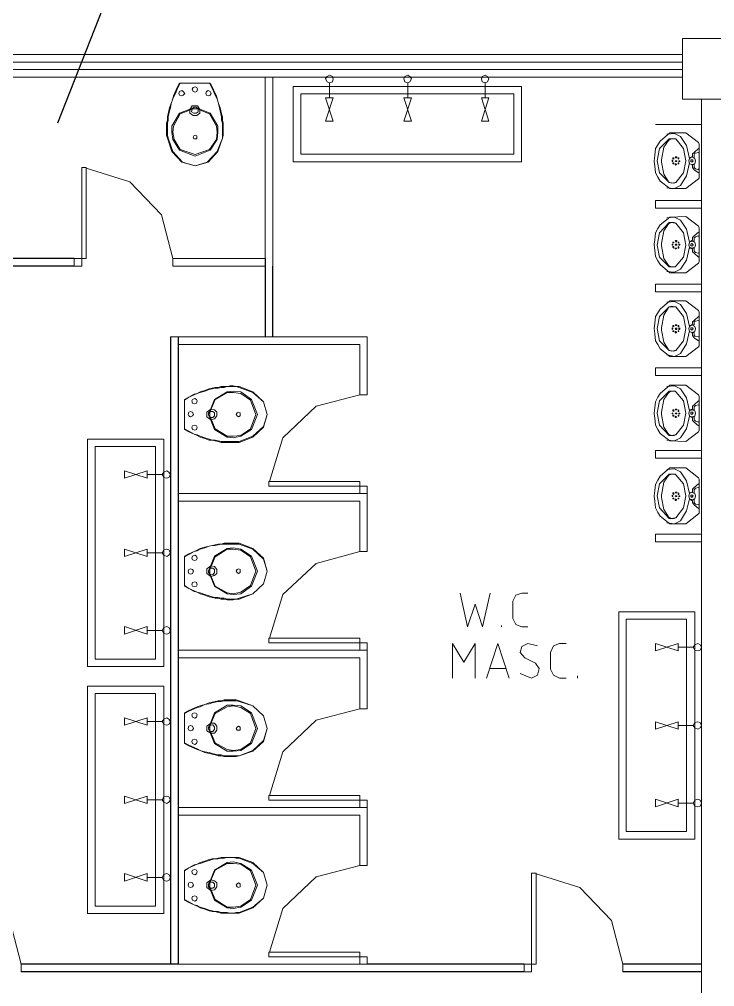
# Model space of a CAD drawing. Header units: millimetres. Extents: x -1 to 99, y -14 to 47.
# Drawn here: x 40.72 to 45.32, y 21.43 to 27.84 of the extents above; entities that cross this region are included whole.
import ezdxf

# ---------------------------------------------------------------- set-up
doc = ezdxf.new("R2010")
doc.units = ezdxf.units.MM
doc.linetypes.add('JIS_02_2.0', pattern=[3, 2, -1])
doc.layers.add('wireless', color=1, linetype='Continuous')

msp = doc.modelspace()

# ---------------------------------------------------------------- linework, layer by layer
at = {"color": 0}
for p, q in [((41.083, 26.2526), (40.1324, 26.2526)), ((42.3482, 26.2526), (42.3482, 25.7344)), ((41.083, 26.2028), (40.1324, 26.2028)), ((42.3981, 25.7344), (42.3981, 26.2028)), ((41.7204, 25.7344), (41.7204, 21.582)), ((41.7725, 25.7344), (41.7725, 21.582)), ((41.7725, 21.582), (40.7324, 21.582)), ((44.0616, 21.582), (43.0237, 21.582)), ((45.2365, 21.582), (44.7146, 21.582)), ((43.0237, 21.5321), (40.7324, 21.5321)), ((44.0616, 21.5321), (43.0237, 21.5321)), ((45.2365, 21.5321), (44.7146, 21.5321))]:
    msp.add_line(p, q, dxfattribs=at)
at = {"color": 7, "lineweight": 0}
for points in [[(45.1105, 27.3083), (45.5113, 27.3083), (45.5113, 27.7091), (45.1105, 27.7091), (45.1105, 27.3083), (45.1105, 27.3083)], [(36.7438, 27.6036), (45.1068, 27.6036)], [(36.7438, 27.5537), (45.1068, 27.5537)], [(36.7438, 27.5039), (45.1068, 27.5039)], [(42.7725, 27.417), (42.7924, 27.4219), (42.7974, 27.4419), (42.7924, 27.4568), (42.7725, 27.4668), (42.7575, 27.4568), (42.7475, 27.4419), (42.7575, 27.4219), (42.7725, 27.417), (42.7725, 27.417)], [(43.2909, 27.417), (43.3059, 27.4219), (43.3158, 27.4419), (43.3059, 27.4568), (43.2909, 27.4668), (43.271, 27.4568), (43.266, 27.4419), (43.271, 27.4219), (43.2909, 27.417), (43.2909, 27.417)], [(43.8043, 27.417), (43.8193, 27.4219), (43.8293, 27.4419), (43.8193, 27.4568), (43.8043, 27.4668), (43.7844, 27.4568), (43.7794, 27.4419), (43.7844, 27.4219), (43.8043, 27.417), (43.8043, 27.417)], [(36.7438, 27.454), (45.1068, 27.454)], [(41.7002, 27.0502), (41.6952, 27.0702), (41.6952, 27.0901), (41.6952, 27.11), (41.6952, 27.13), (41.6952, 27.1499), (41.7002, 27.1699), (41.7002, 27.1898), (41.7052, 27.2097), (41.7101, 27.2297), (41.7151, 27.2496), (41.7251, 27.2795), (41.7351, 27.3094), (41.7401, 27.3294), (41.75, 27.3493), (41.765, 27.3842), (41.7799, 27.4141), (41.7899, 27.4141), (41.7949, 27.4141), (41.8846, 27.4141), (41.9694, 27.4141), (41.9743, 27.4141), (41.9843, 27.4141), (41.9993, 27.3842), (42.0142, 27.3493), (42.0242, 27.3294), (42.0292, 27.3094), (42.0391, 27.2795), (42.0491, 27.2496), (42.0541, 27.2297), (42.0591, 27.2097), (42.0641, 27.1898), (42.0641, 27.1699), (42.0691, 27.1499), (42.0691, 27.13), (42.0691, 27.11), (42.0691, 27.0901), (42.0691, 27.0702), (42.0641, 27.0502), (42.0342, 26.9605), (41.9694, 26.8907), (41.8846, 26.8658)], [(41.9793, 27.4141), (41.9943, 27.3842), (42.0092, 27.3493), (42.0192, 27.3294), (42.0292, 27.3094), (42.0391, 27.2795), (42.0441, 27.2496), (42.0491, 27.2297), (42.0541, 27.2097), (42.0591, 27.1898), (42.0591, 27.1699), (42.0641, 27.1499), (42.0641, 27.13), (42.0641, 27.11), (42.0641, 27.0901), (42.0641, 27.0702), (42.0641, 27.0502), (42.0292, 26.9605), (41.9644, 26.8907), (41.8846, 26.8658), (41.7999, 26.8907), (41.7351, 26.9605), (41.7052, 27.0502), (41.7002, 27.0702), (41.7002, 27.0901), (41.7002, 27.11), (41.7002, 27.13), (41.7002, 27.1499), (41.7052, 27.1699), (41.7052, 27.1898), (41.7101, 27.2097), (41.7151, 27.2297), (41.7201, 27.2496), (41.7251, 27.2795), (41.7351, 27.3094), (41.745, 27.3294), (41.755, 27.3493), (41.77, 27.3842), (41.7849, 27.4141), (41.7949, 27.4141)], [(41.9793, 27.4141), (41.9694, 27.4141)], [(42.3482, 26.2526), (42.3482, 27.454)], [(42.3981, 26.2028), (42.3981, 27.454)], [(42.7725, 27.3173), (42.7725, 27.417)], [(43.2909, 27.3173), (43.2909, 27.417)], [(43.8043, 27.3173), (43.8043, 27.417)], [(41.7949, 27.3294), (41.8049, 27.3344), (41.8148, 27.3443), (41.8049, 27.3593), (41.7949, 27.3643), (41.7799, 27.3593), (41.7749, 27.3443), (41.7799, 27.3344), (41.7949, 27.3294), (41.7949, 27.3294)], [(41.8846, 27.3543), (41.8946, 27.3593), (41.8996, 27.3743), (41.8946, 27.3842), (41.8846, 27.3892), (41.8697, 27.3842), (41.8647, 27.3743), (41.8697, 27.3593), (41.8846, 27.3543), (41.8846, 27.3543)], [(41.9694, 27.3294), (41.9843, 27.3344), (41.9893, 27.3443), (41.9843, 27.3593), (41.9694, 27.3643), (41.9594, 27.3593), (41.9544, 27.3443), (41.9594, 27.3344), (41.9694, 27.3294), (41.9694, 27.3294)], [(42.5332, 26.8935), (42.5332, 27.392), (44.0436, 27.392), (44.0436, 26.8935), (42.5332, 26.8935), (42.5332, 26.8935)], [(42.583, 26.9434), (42.583, 27.3422), (43.9938, 27.3422), (43.9938, 26.9434), (42.583, 26.9434), (42.583, 26.9434)], [(42.7475, 27.3173), (42.7974, 27.1627), (42.7475, 27.1627), (42.7974, 27.3173), (42.7475, 27.3173), (42.7475, 27.3173)], [(43.266, 27.3173), (43.3158, 27.1627), (43.266, 27.1627), (43.3158, 27.3173), (43.266, 27.3173), (43.266, 27.3173)], [(43.7794, 27.3173), (43.8293, 27.1627), (43.7794, 27.1627), (43.8293, 27.3173), (43.7794, 27.3173), (43.7794, 27.3173)], [(45.2365, 27.3083), (45.2365, 20.0564)], [(41.7799, 27.2147), (41.7301, 27.13), (41.7301, 27.0901), (41.7351, 27.0403), (41.7799, 26.9705), (41.8846, 26.9306), (41.9843, 26.9705), (42.0292, 27.0403), (42.0342, 27.0901), (42.0342, 27.13), (41.9843, 27.2147), (41.8846, 27.2546)], [(41.8697, 27.2446), (41.7849, 27.2097), (41.7401, 27.13)], [(41.8846, 27.2546), (41.7799, 27.2147)], [(41.9145, 27.2397), (41.8996, 27.2646), (41.8647, 27.2646), (41.8497, 27.2397)], [(41.8497, 27.2397), (41.8497, 27.2147), (41.8697, 27.1998), (41.8946, 27.1998), (41.9145, 27.2147), (41.9145, 27.2397)], [(41.8647, 27.2446), (41.8597, 27.2247), (41.8746, 27.2147), (41.8896, 27.2147), (41.9046, 27.2247), (41.9046, 27.2446)], [(41.9046, 27.2446), (41.8896, 27.2546), (41.8746, 27.2546), (41.8647, 27.2446)], [(41.8946, 27.2446), (41.8846, 27.2446), (41.8697, 27.2446)], [(42.0242, 27.13), (41.9793, 27.2097), (41.8946, 27.2446)], [(41.7401, 27.13), (41.7351, 27.0901), (41.745, 27.0403), (41.7849, 26.9755), (41.8846, 26.9406)], [(41.8846, 26.9406), (41.9793, 26.9755), (42.0242, 27.0403), (42.0292, 27.0901), (42.0242, 27.13)], [(45.2365, 27.14), (44.9324, 27.14)], [(45.0271, 27.0851), (44.9623, 27.0303)], [(45.2165, 27.0203), (45.1318, 27.0851), (45.0271, 27.0851)], [(41.7002, 27.0502), (41.7301, 26.9605)], [(41.8846, 27.0452), (41.8946, 27.0452), (41.8946, 27.0552), (41.8946, 27.0652), (41.8846, 27.0702), (41.8746, 27.0652), (41.8697, 27.0552), (41.8746, 27.0452), (41.8846, 27.0452), (41.8846, 27.0452)], [(45.057, 27.0452), (45.052, 27.0452), (45.0221, 27.0452), (44.9573, 26.9804), (44.9423, 26.9007), (44.9573, 26.8209), (45.0221, 26.7561), (45.052, 26.7511), (45.057, 26.7511)], [(44.9623, 27.0303), (44.9473, 27.0054)], [(45.0171, 27.0353), (44.9872, 26.9904)], [(45.0969, 27.0602), (45.057, 27.0801), (45.0071, 27.0752)], [(45.062, 27.0452), (45.0371, 27.0452), (45.0171, 27.0353)], [(45.067, 27.0452), (45.062, 27.0452)], [(45.1168, 26.9804), (45.067, 27.0452)], [(45.1567, 26.9156), (45.1368, 27.0004), (45.0969, 27.0602)], [(45.2215, 27.0103), (45.2165, 27.0203)], [(41.7301, 26.9605), (41.7949, 26.8907)], [(44.9324, 26.9804), (44.9274, 26.9356)], [(44.9473, 27.0054), (44.9324, 26.9804)], [(44.9872, 26.9904), (44.9723, 26.9057)], [(45.1318, 26.9007), (45.1168, 26.9804)], [(45.2165, 26.9804), (45.1866, 26.9555), (45.1766, 26.9455), (45.1766, 26.9306)], [(45.2165, 26.9555), (45.1966, 26.9505)], [(45.2215, 27.0103), (45.2215, 26.9007), (45.2215, 26.786), (45.2165, 26.781)], [(45.2215, 26.9505), (45.2165, 26.9555)], [(41.8846, 26.8658), (41.7949, 26.8907)], [(44.9274, 26.9356), (44.9224, 26.9007)], [(44.9224, 26.8957), (44.9224, 26.9007)], [(44.9224, 26.8957), (44.9274, 26.8658)], [(44.9723, 26.9007), (44.9723, 26.9057)], [(44.9723, 26.8907), (44.9723, 26.9007)], [(44.9723, 26.8907), (44.9872, 26.811)], [(45.047, 26.9007), (45.042, 26.9057), (45.042, 26.9007), (45.042, 26.8957), (45.047, 26.8957), (45.047, 26.9007), (45.047, 26.9007)], [(45.052, 26.9156), (45.052, 26.9206), (45.047, 26.9206), (45.047, 26.9156), (45.052, 26.9107), (45.052, 26.9156), (45.052, 26.9156)], [(45.072, 26.9256), (45.067, 26.9256), (45.062, 26.9256), (45.067, 26.9206), (45.072, 26.9206), (45.072, 26.9256), (45.072, 26.9256)], [(45.072, 26.9007), (45.067, 26.9007), (45.062, 26.9007), (45.067, 26.8957), (45.072, 26.8957), (45.072, 26.9007), (45.072, 26.9007)], [(45.0869, 26.9156), (45.0869, 26.9206), (45.0819, 26.9206), (45.0819, 26.9156), (45.0819, 26.9107), (45.0869, 26.9156), (45.0869, 26.9156)], [(45.0919, 26.9007), (45.0869, 26.9007), (45.0869, 26.8957), (45.0919, 26.8957), (45.0919, 26.9007), (45.0919, 26.9007)], [(45.1168, 26.8209), (45.1318, 26.9007)], [(45.1966, 26.9007), (45.1916, 26.9156), (45.1717, 26.9256), (45.1567, 26.9156), (45.1517, 26.9007), (45.1567, 26.8807), (45.1717, 26.8758), (45.1916, 26.8807), (45.1966, 26.9007), (45.1966, 26.9007)], [(45.1717, 26.9256), (45.1567, 26.9206)], [(45.1816, 26.9007), (45.1766, 26.9057), (45.1717, 26.9057), (45.1667, 26.9057), (45.1667, 26.9007), (45.1667, 26.8957), (45.1717, 26.8907), (45.1766, 26.8957), (45.1816, 26.9007), (45.1816, 26.9007)], [(45.1717, 26.9256), (45.1766, 26.9256), (45.1766, 26.9306)], [(45.1816, 26.9206), (45.1866, 26.9206), (45.1866, 26.9256), (45.1866, 26.9306)], [(45.1966, 26.9505), (45.1916, 26.9505), (45.1866, 26.9406)], [(45.1866, 26.9406), (45.1866, 26.9306)], [(41.1328, 26.2526), (41.1328, 26.8558), (41.1627, 26.8558), (41.1627, 26.2526), (41.1328, 26.2526), (41.1328, 26.2526)], [(41.736, 26.2526), (41.6612, 26.5418), (41.4518, 26.7611), (41.1627, 26.8508)], [(44.9274, 26.8658), (44.9324, 26.8209)], [(45.052, 26.8857), (45.047, 26.8857), (45.047, 26.8807), (45.052, 26.8807), (45.052, 26.8857), (45.052, 26.8857)], [(45.072, 26.8758), (45.067, 26.8807), (45.062, 26.8807), (45.062, 26.8758), (45.067, 26.8708), (45.067, 26.8758), (45.072, 26.8758), (45.072, 26.8758)], [(45.0869, 26.8807), (45.0869, 26.8857), (45.0819, 26.8857), (45.0819, 26.8807), (45.0869, 26.8807), (45.0869, 26.8807)], [(45.1368, 26.801), (45.1567, 26.8857)], [(45.1567, 26.8807), (45.1717, 26.8758)], [(45.1766, 26.8658), (45.1766, 26.8708), (45.1717, 26.8758)], [(45.2165, 26.8209), (45.1866, 26.8409), (45.1766, 26.8558), (45.1766, 26.8658)], [(45.1866, 26.8708), (45.1866, 26.8758), (45.1816, 26.8758)], [(45.1866, 26.8558), (45.1866, 26.8708)], [(45.1866, 26.8558), (45.1916, 26.8508), (45.1966, 26.8458)], [(45.2165, 26.8409), (45.1966, 26.8458)], [(45.2165, 26.8409), (45.2165, 26.8458), (45.2215, 26.8458)], [(44.9324, 26.8209), (44.9473, 26.791)], [(44.9473, 26.791), (44.9623, 26.7661)], [(44.9623, 26.7661), (45.0271, 26.7162)], [(44.9872, 26.811), (45.0171, 26.7611)], [(45.0171, 26.7611), (45.0371, 26.7511), (45.062, 26.7561)], [(45.0271, 26.7162), (45.1318, 26.7162), (45.2165, 26.781)], [(45.067, 26.7561), (45.1168, 26.8209)], [(45.0969, 26.7362), (45.1368, 26.801)], [(45.0071, 26.7212), (45.057, 26.7162), (45.0969, 26.7362)], [(45.062, 26.7561), (45.067, 26.7561)], [(45.2365, 26.6365), (44.9324, 26.6365)], [(44.9324, 26.6365), (44.9324, 26.5866)], [(45.2365, 26.5866), (44.9324, 26.5866)], [(45.0271, 26.5268), (44.9623, 26.477)], [(45.0969, 26.5069), (45.057, 26.5268), (45.0071, 26.5218)], [(45.2165, 26.467), (45.1318, 26.5318), (45.0271, 26.5268)], [(45.1567, 26.3623), (45.1368, 26.4471), (45.0969, 26.5069)], [(44.9473, 26.452), (44.9324, 26.4221)], [(45.057, 26.4919), (45.052, 26.4919), (45.0221, 26.4919), (44.9573, 26.4221), (44.9423, 26.3424), (44.9573, 26.2626), (45.0221, 26.1978), (45.052, 26.1978), (45.057, 26.1978)], [(44.9623, 26.477), (44.9473, 26.452)], [(45.0171, 26.4819), (44.9872, 26.4371)], [(45.062, 26.4869), (45.0371, 26.4919), (45.0171, 26.4819)], [(45.067, 26.4869), (45.062, 26.4869)], [(45.1168, 26.4221), (45.067, 26.4869)], [(45.2215, 26.457), (45.2165, 26.467)], [(45.2215, 26.457), (45.2215, 26.3424), (45.2215, 26.2327), (45.2165, 26.2227)], [(44.9274, 26.3773), (44.9224, 26.3474)], [(44.9324, 26.4221), (44.9274, 26.3773)], [(44.9872, 26.4371), (44.9723, 26.3523)], [(45.1318, 26.3424), (45.1168, 26.4221)], [(45.1717, 26.3723), (45.1766, 26.3723), (45.1766, 26.3773)], [(45.2165, 26.4271), (45.1866, 26.4022), (45.1766, 26.3922), (45.1766, 26.3773)], [(45.1966, 26.3972), (45.1916, 26.3922), (45.1866, 26.3872)], [(45.1866, 26.3872), (45.1866, 26.3723)], [(45.2165, 26.4022), (45.1966, 26.3972)], [(45.2215, 26.3972), (45.2165, 26.4022)], [(44.9224, 26.3424), (44.9224, 26.3474)], [(44.9224, 26.3424), (44.9274, 26.3075)], [(44.9723, 26.3424), (44.9723, 26.3523)], [(44.9723, 26.3374), (44.9723, 26.3424)], [(44.9723, 26.3374), (44.9872, 26.2526)], [(45.047, 26.3424), (45.047, 26.3474), (45.042, 26.3474), (45.042, 26.3424), (45.047, 26.3424), (45.047, 26.3424)], [(45.052, 26.3623), (45.047, 26.3623), (45.047, 26.3573), (45.052, 26.3573), (45.052, 26.3623), (45.052, 26.3623)], [(45.052, 26.3274), (45.052, 26.3324), (45.047, 26.3324), (45.047, 26.3274), (45.052, 26.3224), (45.052, 26.3274), (45.052, 26.3274)], [(45.072, 26.3673), (45.072, 26.3723), (45.067, 26.3723), (45.062, 26.3673), (45.067, 26.3673), (45.067, 26.3623), (45.072, 26.3673), (45.072, 26.3673)], [(45.072, 26.3424), (45.072, 26.3474), (45.067, 26.3474), (45.062, 26.3424), (45.067, 26.3424), (45.072, 26.3424), (45.072, 26.3424)], [(45.072, 26.3224), (45.067, 26.3224), (45.062, 26.3224), (45.062, 26.3174), (45.067, 26.3174), (45.072, 26.3224), (45.072, 26.3224)], [(45.0869, 26.3623), (45.0819, 26.3623), (45.0819, 26.3573), (45.0869, 26.3573), (45.0869, 26.3623), (45.0869, 26.3623)], [(45.0869, 26.3274), (45.0819, 26.3324), (45.0819, 26.3274), (45.0819, 26.3224), (45.0869, 26.3224), (45.0869, 26.3274), (45.0869, 26.3274)], [(45.0919, 26.3424), (45.0919, 26.3474), (45.0869, 26.3474), (45.0869, 26.3424), (45.0919, 26.3424), (45.0919, 26.3424)], [(45.1168, 26.2626), (45.1318, 26.3424)], [(45.1368, 26.2427), (45.1567, 26.3274)], [(45.1966, 26.3424), (45.1916, 26.3623), (45.1717, 26.3673), (45.1567, 26.3623), (45.1517, 26.3424), (45.1567, 26.3274), (45.1717, 26.3224), (45.1916, 26.3274), (45.1966, 26.3424), (45.1966, 26.3424)], [(45.1717, 26.3723), (45.1567, 26.3623)], [(45.1567, 26.3224), (45.1717, 26.3174)], [(45.1816, 26.3424), (45.1766, 26.3474), (45.1717, 26.3523), (45.1667, 26.3474), (45.1667, 26.3424), (45.1667, 26.3374), (45.1717, 26.3374), (45.1766, 26.3374), (45.1816, 26.3424), (45.1816, 26.3424)], [(45.1766, 26.3125), (45.1766, 26.3174), (45.1717, 26.3174)], [(45.2165, 26.2626), (45.1866, 26.2875), (45.1766, 26.2975), (45.1766, 26.3125)], [(45.1816, 26.3673), (45.1866, 26.3673), (45.1866, 26.3723)], [(45.1866, 26.3174), (45.1866, 26.3224), (45.1816, 26.3224)], [(45.1866, 26.3025), (45.1866, 26.3174)], [(41.083, 26.2028), (41.083, 26.2526), (41.1328, 26.2526), (41.1328, 26.2028), (41.083, 26.2028), (41.083, 26.2028)], [(42.3482, 26.2526), (41.736, 26.2526)], [(41.736, 26.2028), (41.736, 26.2526)], [(44.9274, 26.3075), (44.9324, 26.2676)], [(44.9324, 26.2676), (44.9473, 26.2377)], [(44.9872, 26.2526), (45.0171, 26.2078)], [(45.067, 26.2028), (45.1168, 26.2626)], [(45.1866, 26.3025), (45.1916, 26.2975), (45.1966, 26.2925)], [(45.2165, 26.2875), (45.1966, 26.2925)], [(45.2165, 26.2875), (45.2215, 26.2925)], [(42.3482, 26.2028), (41.736, 26.2028)], [(44.9473, 26.2377), (44.9623, 26.2128)], [(44.9623, 26.2128), (45.0271, 26.1579)], [(45.0171, 26.2078), (45.0371, 26.1978), (45.062, 26.1978)], [(45.0271, 26.1579), (45.1318, 26.1579), (45.2165, 26.2227)], [(45.062, 26.1978), (45.067, 26.2028)], [(45.0969, 26.1828), (45.1368, 26.2427)], [(45.0071, 26.1679), (45.057, 26.1629), (45.0969, 26.1828)], [(45.2365, 26.0832), (44.9324, 26.0832)], [(44.9324, 26.0832), (44.9324, 26.0333)], [(45.2365, 26.0333), (44.9324, 26.0333)], [(45.057, 25.9336), (45.052, 25.9336), (45.0221, 25.9336), (44.9573, 25.8688), (44.9423, 25.789), (44.9573, 25.7093), (45.0221, 25.6445), (45.052, 25.6395), (45.057, 25.6445)], [(45.0271, 25.9735), (44.9623, 25.9186)], [(45.0171, 25.9286), (44.9872, 25.8788)], [(45.0969, 25.9486), (45.057, 25.9685), (45.0071, 25.9635)], [(45.062, 25.9336), (45.0371, 25.9386), (45.0171, 25.9286)], [(45.2165, 25.9087), (45.1318, 25.9735), (45.0271, 25.9735)], [(45.067, 25.9336), (45.062, 25.9336)], [(45.1168, 25.8688), (45.067, 25.9336)], [(45.1567, 25.804), (45.1368, 25.8887), (45.0969, 25.9486)], [(44.9324, 25.8688), (44.9274, 25.8239)], [(44.9473, 25.8937), (44.9324, 25.8688)], [(44.9623, 25.9186), (44.9473, 25.8937)], [(44.9872, 25.8788), (44.9723, 25.794)], [(45.1318, 25.789), (45.1168, 25.8688)], [(45.2165, 25.8688), (45.1866, 25.8439), (45.1766, 25.8339), (45.1766, 25.8189)], [(45.2215, 25.8987), (45.2165, 25.9087)], [(45.2215, 25.8987), (45.2215, 25.789), (45.2215, 25.6744), (45.2165, 25.6694)], [(44.9274, 25.8239), (44.9224, 25.789)], [(45.052, 25.804), (45.052, 25.809), (45.047, 25.809), (45.047, 25.804), (45.052, 25.804), (45.052, 25.804)], [(45.072, 25.814), (45.067, 25.814), (45.062, 25.814), (45.067, 25.809), (45.072, 25.809), (45.072, 25.814), (45.072, 25.814)], [(45.0869, 25.804), (45.0869, 25.809), (45.0819, 25.809), (45.0819, 25.804), (45.0819, 25.799), (45.0869, 25.804), (45.0869, 25.804)], [(45.1966, 25.789), (45.1916, 25.804), (45.1717, 25.814), (45.1567, 25.804), (45.1517, 25.789), (45.1567, 25.7691), (45.1717, 25.7641), (45.1916, 25.7691), (45.1966, 25.789), (45.1966, 25.789)], [(45.1717, 25.814), (45.1567, 25.809)], [(45.1717, 25.814), (45.1766, 25.8189)], [(45.1816, 25.814), (45.1866, 25.814), (45.1866, 25.8189)], [(45.1966, 25.8389), (45.1916, 25.8389), (45.1866, 25.8339)], [(45.1866, 25.8339), (45.1866, 25.8189)], [(45.2165, 25.8439), (45.1966, 25.8389)], [(45.2215, 25.8439), (45.2165, 25.8439)], [(44.9224, 25.789), (44.9274, 25.7541)], [(44.9274, 25.7541), (44.9324, 25.7093)], [(44.9723, 25.789), (44.9723, 25.794)], [(44.9723, 25.7791), (44.9723, 25.789)], [(44.9723, 25.7791), (44.9872, 25.6993)], [(45.047, 25.789), (45.047, 25.794), (45.042, 25.794), (45.042, 25.789), (45.042, 25.7841), (45.047, 25.789), (45.047, 25.789)], [(45.052, 25.7741), (45.047, 25.7741), (45.047, 25.7691), (45.052, 25.7691), (45.052, 25.7741), (45.052, 25.7741)], [(45.072, 25.789), (45.067, 25.794), (45.067, 25.789), (45.062, 25.789), (45.067, 25.7841), (45.072, 25.7841), (45.072, 25.789), (45.072, 25.789)], [(45.072, 25.7641), (45.067, 25.7691), (45.062, 25.7691), (45.062, 25.7641), (45.067, 25.7591), (45.067, 25.7641), (45.072, 25.7641), (45.072, 25.7641)], [(45.0869, 25.7691), (45.0869, 25.7741), (45.0819, 25.7741), (45.0819, 25.7691), (45.0869, 25.7691), (45.0869, 25.7691)], [(45.0919, 25.789), (45.0919, 25.794), (45.0869, 25.789), (45.0869, 25.7841), (45.0919, 25.7841), (45.0919, 25.789), (45.0919, 25.789)], [(45.1168, 25.7093), (45.1318, 25.789)], [(45.1368, 25.6893), (45.1567, 25.7741)], [(45.1567, 25.7691), (45.1717, 25.7641)], [(45.1816, 25.789), (45.1766, 25.794), (45.1717, 25.794), (45.1667, 25.794), (45.1667, 25.789), (45.1667, 25.7841), (45.1717, 25.7791), (45.1766, 25.7841), (45.1816, 25.789), (45.1816, 25.789)], [(45.1766, 25.7541), (45.1766, 25.7591), (45.1717, 25.7641)], [(45.2165, 25.7093), (45.1866, 25.7292), (45.1766, 25.7442), (45.1766, 25.7541)], [(45.1866, 25.7591), (45.1866, 25.7641), (45.1816, 25.7641)], [(45.1866, 25.7442), (45.1866, 25.7591)], [(45.1866, 25.7442), (45.1916, 25.7392), (45.1966, 25.7392)], [(45.2165, 25.7342), (45.1966, 25.7392)], [(41.7204, 25.7344), (43.0237, 25.7344)], [(43.0237, 25.7344), (41.7725, 25.7344)], [(42.9738, 25.6846), (41.7725, 25.6846)], [(42.9738, 25.6846), (42.9738, 25.3506)], [(43.0237, 25.7344), (43.0237, 25.3506)], [(44.9324, 25.7093), (44.9473, 25.6844)], [(44.9473, 25.6844), (44.9623, 25.6544)], [(44.9872, 25.6993), (45.0171, 25.6495)], [(45.067, 25.6445), (45.1168, 25.7093)], [(45.0969, 25.6245), (45.1368, 25.6893)], [(45.2165, 25.7342), (45.2215, 25.7342)], [(44.9623, 25.6544), (45.0271, 25.6046)], [(45.0071, 25.6146), (45.057, 25.6046), (45.0969, 25.6245)], [(45.0171, 25.6495), (45.0371, 25.6395), (45.062, 25.6445)], [(45.0271, 25.6046), (45.1318, 25.6046), (45.2165, 25.6694)], [(45.062, 25.6445), (45.067, 25.6445)], [(45.2365, 25.5298), (44.9324, 25.5298)], [(44.9324, 25.5298), (44.9324, 25.48)], [(45.2365, 25.48), (44.9324, 25.48)], [(42.1762, 25.0365), (42.1563, 25.0365), (42.1364, 25.0365), (42.1164, 25.0365), (42.0965, 25.0365), (42.0765, 25.0365), (42.0566, 25.0365), (42.0367, 25.0415), (42.0167, 25.0465), (41.9968, 25.0515), (41.9768, 25.0515), (41.9469, 25.0615), (41.917, 25.0714), (41.8971, 25.0814), (41.8771, 25.0914), (41.8422, 25.1063), (41.8123, 25.1213), (41.8123, 25.1313), (41.8123, 25.1362), (41.8123, 25.221), (41.8123, 25.3107), (41.8123, 25.3157), (41.8123, 25.3207), (41.8422, 25.3356), (41.8771, 25.3556), (41.8971, 25.3606), (41.917, 25.3705), (41.9469, 25.3805), (41.9768, 25.3905), (41.9968, 25.3955), (42.0167, 25.4004), (42.0367, 25.4004), (42.0566, 25.4054), (42.0765, 25.4054), (42.0965, 25.4054), (42.1164, 25.4104), (42.1364, 25.4104), (42.1563, 25.4054), (42.1762, 25.4054), (42.266, 25.3705), (42.3358, 25.3057), (42.3607, 25.221)], [(41.8123, 25.3157), (41.8422, 25.3356), (41.8771, 25.3506), (41.8971, 25.3606), (41.917, 25.3655), (41.9469, 25.3755), (41.9768, 25.3855), (41.9968, 25.3905), (42.0167, 25.3955), (42.0367, 25.3955), (42.0566, 25.4004), (42.0765, 25.4004), (42.0965, 25.4054), (42.1164, 25.4054), (42.1364, 25.4054), (42.1563, 25.4054), (42.1762, 25.4004), (42.266, 25.3655), (42.3358, 25.3057), (42.3607, 25.221), (42.3358, 25.1412), (42.266, 25.0764), (42.1762, 25.0415), (42.1563, 25.0415), (42.1364, 25.0415), (42.1164, 25.0415), (42.0965, 25.0415), (42.0765, 25.0415), (42.0566, 25.0415), (42.0367, 25.0465), (42.0167, 25.0515), (41.9968, 25.0515), (41.9768, 25.0565), (41.9469, 25.0664), (41.917, 25.0764), (41.8971, 25.0864), (41.8771, 25.0914), (41.8422, 25.1113), (41.8123, 25.1263), (41.8123, 25.1362)], [(42.0117, 25.1213), (42.0965, 25.0714), (42.1364, 25.0664), (42.1862, 25.0764), (42.256, 25.1213), (42.2959, 25.221), (42.256, 25.3207), (42.1862, 25.3705), (42.1364, 25.3755), (42.0965, 25.3705), (42.0117, 25.3207), (41.9719, 25.221)], [(42.0965, 25.3655), (42.0167, 25.3207), (41.9818, 25.2359)], [(42.2859, 25.221), (42.251, 25.3157), (42.1862, 25.3606), (42.1364, 25.3655), (42.0965, 25.3655)], [(45.057, 25.3753), (45.052, 25.3753), (45.0221, 25.3753), (44.9573, 25.3105), (44.9423, 25.2307), (44.9573, 25.151), (45.0221, 25.0812), (45.052, 25.0812), (45.057, 25.0812)], [(44.9623, 25.3603), (44.9473, 25.3354)], [(45.0271, 25.4152), (44.9623, 25.3603)], [(45.0171, 25.3653), (44.9872, 25.3205)], [(45.0969, 25.3902), (45.057, 25.4102), (45.0071, 25.4052)], [(45.062, 25.3753), (45.0371, 25.3753), (45.0171, 25.3653)], [(45.2165, 25.3504), (45.1318, 25.4152), (45.0271, 25.4152)], [(45.067, 25.3703), (45.062, 25.3753)], [(45.1168, 25.3105), (45.067, 25.3703)], [(45.1567, 25.2457), (45.1368, 25.3304), (45.0969, 25.3902)], [(41.8123, 25.3157), (41.8123, 25.3107)], [(41.8971, 25.3107), (41.8921, 25.3207), (41.8821, 25.3257), (41.8672, 25.3207), (41.8622, 25.3107), (41.8672, 25.2958), (41.8821, 25.2908), (41.8921, 25.2958), (41.8971, 25.3107), (41.8971, 25.3107)], [(42.9738, 25.3506), (42.6847, 25.2758), (42.4654, 25.0664), (42.3756, 24.7773)], [(43.0237, 25.3506), (42.9738, 25.3506)], [(44.9324, 25.3055), (44.9274, 25.2656)], [(44.9473, 25.3354), (44.9324, 25.3055)], [(44.9872, 25.3205), (44.9723, 25.2357)], [(45.1318, 25.2307), (45.1168, 25.3105)], [(45.2165, 25.3105), (45.1866, 25.2856), (45.1766, 25.2756), (45.1766, 25.2606)], [(45.2215, 25.3404), (45.2165, 25.3504)], [(45.2215, 25.3404), (45.2215, 25.2307), (45.2215, 25.1161), (45.2165, 25.1061)], [(41.8722, 25.221), (41.8672, 25.2359), (41.8522, 25.2409), (41.8422, 25.2359), (41.8373, 25.221), (41.8422, 25.211), (41.8522, 25.206), (41.8672, 25.211), (41.8722, 25.221), (41.8722, 25.221)], [(41.9868, 25.2559), (41.9619, 25.2359), (41.9619, 25.206), (41.9868, 25.1861)], [(41.9818, 25.2409), (41.9719, 25.231), (41.9719, 25.216), (41.9818, 25.201)], [(41.9818, 25.201), (42.0018, 25.201), (42.0117, 25.211), (42.0117, 25.231), (42.0018, 25.2409), (41.9818, 25.2409)], [(41.9818, 25.2359), (41.9818, 25.221), (41.9818, 25.211)], [(41.9868, 25.1861), (42.0117, 25.1911), (42.0267, 25.211), (42.0267, 25.2359), (42.0117, 25.2509), (41.9868, 25.2559)], [(42.1812, 25.221), (42.1812, 25.231), (42.1712, 25.2359), (42.1613, 25.231), (42.1563, 25.221), (42.1613, 25.211), (42.1712, 25.206), (42.1812, 25.211), (42.1812, 25.221), (42.1812, 25.221)], [(44.9274, 25.2656), (44.9224, 25.2307)], [(44.9224, 25.2257), (44.9224, 25.2307)], [(44.9224, 25.2257), (44.9274, 25.1958)], [(44.9723, 25.2307), (44.9723, 25.2357)], [(44.9723, 25.2208), (44.9723, 25.2307)], [(45.047, 25.2307), (45.042, 25.2307), (45.042, 25.2257), (45.047, 25.2257), (45.047, 25.2307), (45.047, 25.2307)], [(45.052, 25.2457), (45.052, 25.2507), (45.047, 25.2507), (45.047, 25.2457), (45.052, 25.2407), (45.052, 25.2457), (45.052, 25.2457)], [(45.072, 25.2507), (45.072, 25.2557), (45.067, 25.2557), (45.062, 25.2507), (45.067, 25.2507), (45.072, 25.2507), (45.072, 25.2507)], [(45.072, 25.2307), (45.067, 25.2307), (45.062, 25.2307), (45.067, 25.2257), (45.072, 25.2257), (45.072, 25.2307), (45.072, 25.2307)], [(45.0869, 25.2457), (45.0819, 25.2507), (45.0819, 25.2457), (45.0819, 25.2407), (45.0869, 25.2407), (45.0869, 25.2457), (45.0869, 25.2457)], [(45.0919, 25.2307), (45.0869, 25.2307), (45.0869, 25.2257), (45.0919, 25.2257), (45.0919, 25.2307), (45.0919, 25.2307)], [(45.1168, 25.151), (45.1318, 25.2307)], [(45.1966, 25.2307), (45.1916, 25.2457), (45.1717, 25.2507), (45.1567, 25.2457), (45.1517, 25.2307), (45.1567, 25.2108), (45.1717, 25.2058), (45.1916, 25.2108), (45.1966, 25.2307), (45.1966, 25.2307)], [(45.1717, 25.2557), (45.1567, 25.2507)], [(45.1816, 25.2307), (45.1766, 25.2357), (45.1717, 25.2357), (45.1667, 25.2357), (45.1667, 25.2307), (45.1667, 25.2257), (45.1717, 25.2208), (45.1766, 25.2257), (45.1816, 25.2307), (45.1816, 25.2307)], [(45.1717, 25.2557), (45.1766, 25.2557), (45.1766, 25.2606)], [(45.1816, 25.2507), (45.1866, 25.2507), (45.1866, 25.2557)], [(45.1966, 25.2806), (45.1916, 25.2756), (45.1866, 25.2706)], [(45.1866, 25.2706), (45.1866, 25.2557)], [(45.2165, 25.2856), (45.1966, 25.2806)], [(45.2215, 25.2806), (45.2165, 25.2856)], [(41.9719, 25.221), (42.0117, 25.1213)], [(41.9818, 25.211), (42.0167, 25.1263), (42.0965, 25.0764)], [(42.0965, 25.0764), (42.1364, 25.0764), (42.1862, 25.0814), (42.251, 25.1263), (42.2859, 25.221)], [(42.3607, 25.221), (42.3358, 25.1362)], [(44.9274, 25.1958), (44.9324, 25.151)], [(44.9723, 25.2208), (44.9872, 25.136)], [(45.052, 25.2108), (45.052, 25.2158), (45.047, 25.2158), (45.047, 25.2108), (45.052, 25.2108), (45.052, 25.2108)], [(45.072, 25.2058), (45.067, 25.2058), (45.067, 25.2108), (45.062, 25.2058), (45.062, 25.2008), (45.067, 25.2008), (45.072, 25.2058), (45.072, 25.2058)], [(45.0869, 25.2108), (45.0869, 25.2158), (45.0819, 25.2158), (45.0819, 25.2108), (45.0869, 25.2108), (45.0869, 25.2108)], [(45.1368, 25.126), (45.1567, 25.2108)], [(45.1567, 25.2108), (45.1717, 25.2008)], [(45.1766, 25.1958), (45.1766, 25.2008), (45.1717, 25.2008)], [(45.2165, 25.146), (45.1866, 25.1709), (45.1766, 25.1809), (45.1766, 25.1958)], [(45.1866, 25.2008), (45.1866, 25.2058), (45.1816, 25.2058)], [(45.1866, 25.1859), (45.1866, 25.2008)], [(45.1866, 25.1859), (45.1916, 25.1809), (45.1966, 25.1759)], [(45.2165, 25.1709), (45.1966, 25.1759)], [(45.2165, 25.1709), (45.2215, 25.1759)], [(41.8971, 25.1362), (41.8921, 25.1462), (41.8821, 25.1512), (41.8672, 25.1462), (41.8622, 25.1362), (41.8672, 25.1213), (41.8821, 25.1163), (41.8921, 25.1213), (41.8971, 25.1362), (41.8971, 25.1362)], [(42.266, 25.0714), (42.3358, 25.1362)], [(44.9324, 25.151), (44.9473, 25.1211)], [(44.9473, 25.1211), (44.9623, 25.0961)], [(44.9623, 25.0961), (45.0271, 25.0463)], [(44.9872, 25.136), (45.0171, 25.0911)], [(45.0271, 25.0463), (45.1318, 25.0413), (45.2165, 25.1061)], [(45.067, 25.0862), (45.1168, 25.151)], [(45.0969, 25.0662), (45.1368, 25.126)], [(41.6756, 23.5524), (41.1721, 23.5524), (41.1721, 25.0579), (41.6756, 25.0579), (41.6756, 23.5524), (41.6756, 23.5524)], [(42.1762, 25.0365), (42.266, 25.0714)], [(45.0071, 25.0513), (45.057, 25.0463), (45.0969, 25.0662)], [(45.0171, 25.0911), (45.0371, 25.0812), (45.062, 25.0862)], [(45.062, 25.0862), (45.067, 25.0862)], [(41.6208, 23.6023), (41.222, 23.6023), (41.222, 25.008), (41.6208, 25.008), (41.6208, 23.6023), (41.6208, 23.6023)], [(45.2365, 24.9815), (44.9324, 24.9815)], [(44.9324, 24.9815), (44.9324, 24.9316)], [(45.2365, 24.9316), (44.9324, 24.9316)], [(41.5659, 24.7987), (41.4164, 24.8485), (41.4164, 24.7987), (41.5659, 24.8485), (41.5659, 24.7987), (41.5659, 24.7987)], [(41.7204, 24.8236), (41.7105, 24.8386), (41.6955, 24.8485), (41.6756, 24.8386), (41.6656, 24.8236), (41.6756, 24.8037), (41.6955, 24.7987), (41.7105, 24.8037), (41.7204, 24.8236), (41.7204, 24.8236)], [(45.0271, 24.8668), (44.9623, 24.812)], [(45.0969, 24.8419), (45.057, 24.8618), (45.0071, 24.8569)], [(45.2165, 24.802), (45.1318, 24.8668), (45.0271, 24.8668)], [(45.1567, 24.6973), (45.1368, 24.7821), (45.0969, 24.8419)], [(41.5659, 24.8236), (41.6656, 24.8236)], [(42.9738, 24.7474), (42.3706, 24.7474), (42.3706, 24.7773), (42.9738, 24.7773), (42.9738, 24.7474), (42.9738, 24.7474)], [(44.9473, 24.7871), (44.9324, 24.7572)], [(45.057, 24.8269), (45.052, 24.8269), (45.0221, 24.8269), (44.9573, 24.7621), (44.9423, 24.6824), (44.9573, 24.6026), (45.0221, 24.5328), (45.052, 24.5328), (45.057, 24.5328)], [(44.9623, 24.812), (44.9473, 24.7871)], [(45.0171, 24.817), (44.9872, 24.7721)], [(45.062, 24.8269), (45.0371, 24.8269), (45.0171, 24.817)], [(45.067, 24.822), (45.062, 24.8269)], [(45.1168, 24.7621), (45.067, 24.822)], [(45.2215, 24.7921), (45.2165, 24.802)], [(45.2215, 24.7921), (45.2215, 24.6824), (45.2215, 24.5677), (45.2165, 24.5627)], [(43.0237, 24.6976), (42.9738, 24.6976), (42.9738, 24.7474), (43.0237, 24.7474), (43.0237, 24.6976), (43.0237, 24.6976)], [(44.9274, 24.7173), (44.9224, 24.6824)], [(44.9324, 24.7572), (44.9274, 24.7173)], [(44.9872, 24.7721), (44.9723, 24.6874)], [(45.1318, 24.6824), (45.1168, 24.7621)], [(45.1717, 24.7073), (45.1766, 24.7073), (45.1766, 24.7123)], [(45.2165, 24.7621), (45.1866, 24.7372), (45.1766, 24.7272), (45.1766, 24.7123)], [(45.1966, 24.7322), (45.1916, 24.7272), (45.1866, 24.7223)], [(45.1866, 24.7223), (45.1866, 24.7073)], [(45.2165, 24.7372), (45.1966, 24.7322)], [(45.2215, 24.7322), (45.2165, 24.7372)], [(41.7725, 24.6976), (43.0237, 24.6976)], [(43.0237, 24.6976), (43.0237, 24.3137)], [(44.9224, 24.6774), (44.9224, 24.6824)], [(44.9224, 24.6774), (44.9274, 24.6475)], [(44.9723, 24.6824), (44.9723, 24.6874)], [(44.9723, 24.6724), (44.9723, 24.6824)], [(44.9723, 24.6724), (44.9872, 24.5927)], [(45.047, 24.6824), (45.042, 24.6874), (45.042, 24.6824), (45.042, 24.6774), (45.047, 24.6774), (45.047, 24.6824), (45.047, 24.6824)], [(45.052, 24.6973), (45.052, 24.7023), (45.047, 24.7023), (45.047, 24.6973), (45.052, 24.6924), (45.052, 24.6973), (45.052, 24.6973)], [(45.052, 24.6624), (45.052, 24.6674), (45.047, 24.6674), (45.047, 24.6624), (45.052, 24.6624), (45.052, 24.6624)], [(45.072, 24.7023), (45.072, 24.7073), (45.067, 24.7073), (45.062, 24.7023), (45.067, 24.7023), (45.072, 24.7023), (45.072, 24.7023)], [(45.072, 24.6824), (45.067, 24.6824), (45.062, 24.6824), (45.067, 24.6774), (45.072, 24.6774), (45.072, 24.6824), (45.072, 24.6824)], [(45.072, 24.6575), (45.067, 24.6575), (45.067, 24.6624), (45.062, 24.6575), (45.062, 24.6525), (45.067, 24.6525), (45.072, 24.6575), (45.072, 24.6575)], [(45.0869, 24.6973), (45.0819, 24.7023), (45.0819, 24.6973), (45.0819, 24.6924), (45.0869, 24.6924), (45.0869, 24.6973), (45.0869, 24.6973)], [(45.0869, 24.6624), (45.0869, 24.6674), (45.0819, 24.6674), (45.0819, 24.6624), (45.0869, 24.6624), (45.0869, 24.6624)], [(45.0919, 24.6824), (45.0869, 24.6824), (45.0869, 24.6774), (45.0919, 24.6774), (45.0919, 24.6824), (45.0919, 24.6824)], [(45.1168, 24.6026), (45.1318, 24.6824)], [(45.1368, 24.5827), (45.1567, 24.6624)], [(45.1966, 24.6824), (45.1916, 24.6973), (45.1717, 24.7073), (45.1567, 24.6973), (45.1517, 24.6824), (45.1567, 24.6624), (45.1717, 24.6575), (45.1916, 24.6624), (45.1966, 24.6824), (45.1966, 24.6824)], [(45.1717, 24.7073), (45.1567, 24.7023)], [(45.1567, 24.6624), (45.1717, 24.6525)], [(45.1816, 24.6824), (45.1766, 24.6874), (45.1717, 24.6874), (45.1667, 24.6874), (45.1667, 24.6824), (45.1667, 24.6774), (45.1717, 24.6724), (45.1766, 24.6774), (45.1816, 24.6824), (45.1816, 24.6824)], [(45.1766, 24.6475), (45.1766, 24.6525), (45.1717, 24.6525)], [(45.1816, 24.7023), (45.1866, 24.7023), (45.1866, 24.7073)], [(45.1866, 24.6525), (45.1866, 24.6575), (45.1816, 24.6575)], [(45.1866, 24.6375), (45.1866, 24.6525)], [(42.9738, 24.6477), (41.7725, 24.6477)], [(42.9738, 24.6477), (42.9738, 24.3137)], [(44.9274, 24.6475), (44.9324, 24.6026)], [(44.9324, 24.6026), (44.9473, 24.5727)], [(44.9872, 24.5927), (45.0171, 24.5428)], [(45.067, 24.5378), (45.1168, 24.6026)], [(45.2165, 24.5976), (45.1866, 24.6226), (45.1766, 24.6375), (45.1766, 24.6475)], [(45.1866, 24.6375), (45.1916, 24.6325), (45.1966, 24.6275)], [(45.2165, 24.6226), (45.1966, 24.6275)], [(45.2165, 24.6226), (45.2215, 24.6275)], [(44.9473, 24.5727), (44.9623, 24.5478)], [(44.9623, 24.5478), (45.0271, 24.4979)], [(45.0171, 24.5428), (45.0371, 24.5328), (45.062, 24.5378)], [(45.0271, 24.4979), (45.1318, 24.4979), (45.2165, 24.5627)], [(45.062, 24.5378), (45.067, 24.5378)], [(45.0969, 24.5179), (45.1368, 24.5827)], [(45.0071, 24.5029), (45.057, 24.4979), (45.0969, 24.5179)], [(44.9324, 24.4282), (44.9324, 24.3783)], [(45.2365, 24.4282), (44.9324, 24.4282)], [(41.5659, 24.2802), (41.4164, 24.3301), (41.4164, 24.2802), (41.5659, 24.3301), (41.5659, 24.2802), (41.5659, 24.2802)], [(41.7204, 24.3052), (41.7105, 24.3251), (41.6955, 24.3301), (41.6756, 24.3251), (41.6656, 24.3052), (41.6756, 24.2902), (41.6955, 24.2802), (41.7105, 24.2902), (41.7204, 24.3052), (41.7204, 24.3052)], [(42.1762, 23.9997), (42.1563, 23.9997), (42.1364, 23.9947), (42.1164, 23.9947), (42.0965, 23.9947), (42.0765, 23.9997), (42.0566, 23.9997), (42.0367, 24.0047), (42.0167, 24.0047), (41.9968, 24.0096), (41.9768, 24.0146), (41.9469, 24.0246), (41.917, 24.0346), (41.8971, 24.0445), (41.8771, 24.0495), (41.8422, 24.0695), (41.8123, 24.0844), (41.8123, 24.0894), (41.8123, 24.0944), (41.8123, 24.1841), (41.8123, 24.2689), (41.8123, 24.2738), (41.8123, 24.2838), (41.8422, 24.2988), (41.8771, 24.3137), (41.8971, 24.3237), (41.917, 24.3337), (41.9469, 24.3436), (41.9768, 24.3486), (41.9968, 24.3536), (42.0167, 24.3586), (42.0367, 24.3636), (42.0566, 24.3636), (42.0765, 24.3686), (42.0965, 24.3686), (42.1164, 24.3686), (42.1364, 24.3686), (42.1563, 24.3686), (42.1762, 24.3686), (42.266, 24.3337), (42.3358, 24.2689), (42.3607, 24.1841)], [(41.8123, 24.2788), (41.8422, 24.2938), (41.8771, 24.3137), (41.8971, 24.3187), (41.917, 24.3287), (41.9469, 24.3386), (41.9768, 24.3486), (41.9968, 24.3536), (42.0167, 24.3536), (42.0367, 24.3586), (42.0566, 24.3636), (42.0765, 24.3636), (42.0965, 24.3636), (42.1164, 24.3636), (42.1364, 24.3636), (42.1563, 24.3636), (42.1762, 24.3636), (42.266, 24.3287), (42.3358, 24.2639), (42.3607, 24.1841), (42.3358, 24.0994), (42.266, 24.0346), (42.1762, 24.0047), (42.1563, 23.9997), (42.1364, 23.9997), (42.1164, 23.9997), (42.0965, 23.9997), (42.0765, 24.0047), (42.0566, 24.0047), (42.0367, 24.0096), (42.0167, 24.0096), (41.9968, 24.0146), (41.9768, 24.0196), (41.9469, 24.0296), (41.917, 24.0396), (41.8971, 24.0445), (41.8771, 24.0545), (41.8422, 24.0695), (41.8123, 24.0894), (41.8123, 24.0944)], [(42.0117, 24.0844), (42.0965, 24.0346), (42.1364, 24.0296), (42.1862, 24.0346), (42.256, 24.0844), (42.2959, 24.1841), (42.256, 24.2838), (42.1862, 24.3287), (42.1364, 24.3386), (42.0965, 24.3337), (42.0117, 24.2838), (41.9719, 24.1841)], [(42.0965, 24.3287), (42.0167, 24.2788), (41.9818, 24.1941)], [(42.2859, 24.1841), (42.251, 24.2788), (42.1862, 24.3237), (42.1364, 24.3287), (42.0965, 24.3287)], [(45.2365, 24.3783), (44.9324, 24.3783)], [(41.5659, 24.3052), (41.6656, 24.3052)], [(41.8123, 24.2788), (41.8123, 24.2689)], [(41.8971, 24.2689), (41.8921, 24.2838), (41.8821, 24.2888), (41.8672, 24.2838), (41.8622, 24.2689), (41.8672, 24.2589), (41.8821, 24.2539), (41.8921, 24.2589), (41.8971, 24.2689), (41.8971, 24.2689)], [(42.9738, 24.3137), (42.6847, 24.234), (42.4654, 24.0296), (42.3756, 23.7405)], [(43.0237, 24.3137), (42.9738, 24.3137)], [(41.9868, 24.219), (41.9619, 24.1991), (41.9619, 24.1692), (41.9868, 24.1492)], [(41.9818, 24.2041), (41.9719, 24.1891), (41.9719, 24.1741), (41.9818, 24.1642)], [(41.9818, 24.1642), (42.0018, 24.1592), (42.0117, 24.1741), (42.0117, 24.1941), (42.0018, 24.2041), (41.9818, 24.2041)], [(41.9868, 24.1492), (42.0117, 24.1542), (42.0267, 24.1692), (42.0267, 24.1941), (42.0117, 24.214), (41.9868, 24.219)], [(41.8722, 24.1841), (41.8672, 24.1941), (41.8522, 24.1991), (41.8422, 24.1941), (41.8373, 24.1841), (41.8422, 24.1692), (41.8522, 24.1642), (41.8672, 24.1692), (41.8722, 24.1841), (41.8722, 24.1841)], [(41.9719, 24.1841), (42.0117, 24.0844)], [(41.9818, 24.1941), (41.9818, 24.1841), (41.9818, 24.1692)], [(41.9818, 24.1692), (42.0167, 24.0844), (42.0965, 24.0396)], [(42.0965, 24.0396), (42.1364, 24.0346), (42.1862, 24.0445), (42.251, 24.0894), (42.2859, 24.1841)], [(42.1812, 24.1841), (42.1812, 24.1941), (42.1712, 24.1991), (42.1613, 24.1941), (42.1563, 24.1841), (42.1613, 24.1741), (42.1712, 24.1692), (42.1812, 24.1741), (42.1812, 24.1841), (42.1812, 24.1841)], [(42.3607, 24.1841), (42.3358, 24.0994)], [(41.8971, 24.0944), (41.8921, 24.1093), (41.8821, 24.1143), (41.8672, 24.1093), (41.8622, 24.0944), (41.8672, 24.0844), (41.8821, 24.0794), (41.8921, 24.0844), (41.8971, 24.0944), (41.8971, 24.0944)], [(42.266, 24.0346), (42.3358, 24.0994)], [(42.1762, 23.9997), (42.266, 24.0346)], [(43.6379, 24.0393), (43.6877, 23.815), (43.7376, 23.9646), (43.7874, 23.815), (43.8373, 24.0393)], [(44.0467, 24.0393), (44.0068, 24.0244), (43.9868, 23.9845)], [(44.0467, 24.0393), (44.0865, 24.0393)], [(43.9868, 23.8698), (43.9868, 23.9845)], [(45.1916, 22.41), (44.6881, 22.41), (44.6881, 23.9155), (45.1916, 23.9155), (45.1916, 22.41), (45.1916, 22.41)], [(41.5659, 23.7668), (41.4164, 23.8166), (41.4164, 23.7668), (41.5659, 23.8166), (41.5659, 23.7668), (41.5659, 23.7668)], [(41.7204, 23.7917), (41.7105, 23.8117), (41.6955, 23.8166), (41.6756, 23.8117), (41.6656, 23.7917), (41.6756, 23.7718), (41.6955, 23.7668), (41.7105, 23.7718), (41.7204, 23.7917), (41.7204, 23.7917)], [(43.9121, 23.815), (43.9121, 23.825)], [(43.9868, 23.8698), (44.0068, 23.83), (44.0467, 23.815)], [(45.1368, 22.4599), (44.738, 22.4599), (44.738, 23.8656), (45.1368, 23.8656), (45.1368, 22.4599), (45.1368, 22.4599)], [(41.5659, 23.7917), (41.6656, 23.7917)], [(44.0865, 23.815), (44.0467, 23.815)], [(42.9738, 23.7105), (42.3706, 23.7105), (42.3706, 23.7405), (42.9738, 23.7405), (42.9738, 23.7105), (42.9738, 23.7105)], [(43.0237, 23.6607), (42.9738, 23.6607), (42.9738, 23.7105), (43.0237, 23.7105), (43.0237, 23.6607), (43.0237, 23.6607)], [(43.588, 23.476), (43.588, 23.7053), (43.6628, 23.5807), (43.7376, 23.7053), (43.7376, 23.476)], [(43.8124, 23.476), (43.8871, 23.7053), (43.9619, 23.476)], [(44.1513, 23.6904), (44.0865, 23.7053), (44.0467, 23.6854), (44.0367, 23.6455), (44.0666, 23.6106), (44.1364, 23.5757)], [(44.2959, 23.7053), (44.256, 23.6904), (44.2361, 23.6455)], [(44.2959, 23.7053), (44.3408, 23.7053)], [(45.0819, 23.6563), (44.9324, 23.7061), (44.9324, 23.6563), (45.0819, 23.7061), (45.0819, 23.6563), (45.0819, 23.6563)], [(45.2365, 23.6812), (45.2265, 23.6961), (45.2115, 23.7061), (45.1916, 23.6961), (45.1816, 23.6812), (45.1916, 23.6612), (45.2115, 23.6563), (45.2265, 23.6612), (45.2365, 23.6812), (45.2365, 23.6812)], [(41.7725, 23.6607), (43.0237, 23.6607)], [(43.0237, 23.6607), (43.0237, 23.2719)], [(44.2361, 23.5358), (44.2361, 23.6455)], [(45.0819, 23.6812), (45.1816, 23.6812)], [(42.9738, 23.6108), (41.7725, 23.6108)], [(42.9738, 23.6108), (42.9738, 23.2719)], [(44.1115, 23.476), (44.1513, 23.496), (44.1613, 23.5408), (44.1364, 23.5757)], [(43.942, 23.5408), (43.8323, 23.5408)], [(44.0367, 23.5059), (44.1115, 23.476)], [(44.2361, 23.5358), (44.256, 23.496), (44.2959, 23.476)], [(44.3408, 23.476), (44.2959, 23.476)], [(44.4155, 23.476), (44.4155, 23.491)], [(41.6756, 21.9177), (41.1721, 21.9177), (41.1721, 23.4232), (41.6756, 23.4232), (41.6756, 21.9177), (41.6756, 21.9177)], [(41.6208, 21.9676), (41.222, 21.9676), (41.222, 23.3733), (41.6208, 23.3733), (41.6208, 21.9676), (41.6208, 21.9676)], [(42.1762, 22.9628), (42.1563, 22.9578), (42.1364, 22.9578), (42.1164, 22.9578), (42.0965, 22.9578), (42.0765, 22.9578), (42.0566, 22.9628), (42.0367, 22.9628), (42.0167, 22.9678), (41.9968, 22.9728), (41.9768, 22.9778), (41.9469, 22.9827), (41.917, 22.9977), (41.8971, 23.0027), (41.8771, 23.0127), (41.8422, 23.0276), (41.8123, 23.0426), (41.8123, 23.0525), (41.8123, 23.0575), (41.8123, 23.1423), (41.8123, 23.232), (41.8123, 23.237), (41.8123, 23.2469), (41.8422, 23.2619), (41.8771, 23.2769), (41.8971, 23.2868), (41.917, 23.2918), (41.9469, 23.3018), (41.9768, 23.3118), (41.9968, 23.3167), (42.0167, 23.3217), (42.0367, 23.3267), (42.0566, 23.3267), (42.0765, 23.3317), (42.0965, 23.3317), (42.1164, 23.3317), (42.1364, 23.3317), (42.1563, 23.3317), (42.1762, 23.3267), (42.266, 23.2918), (42.3358, 23.227), (42.3607, 23.1423)], [(41.8123, 23.242), (41.8422, 23.2569), (41.8771, 23.2719), (41.8971, 23.2818), (41.917, 23.2868), (41.9469, 23.3018), (41.9768, 23.3068), (41.9968, 23.3118), (42.0167, 23.3167), (42.0367, 23.3217), (42.0566, 23.3217), (42.0765, 23.3267), (42.0965, 23.3267), (42.1164, 23.3267), (42.1364, 23.3267), (42.1563, 23.3267), (42.1762, 23.3217), (42.266, 23.2918), (42.3358, 23.227), (42.3607, 23.1423), (42.3358, 23.0625), (42.266, 22.9977), (42.1762, 22.9628), (42.1563, 22.9628), (42.1364, 22.9628), (42.1164, 22.9628), (42.0965, 22.9628), (42.0765, 22.9628), (42.0566, 22.9678), (42.0367, 22.9678), (42.0167, 22.9728), (41.9968, 22.9778), (41.9768, 22.9827), (41.9469, 22.9877), (41.917, 22.9977), (41.8971, 23.0077), (41.8771, 23.0176), (41.8422, 23.0326), (41.8123, 23.0475), (41.8123, 23.0575)], [(41.8123, 23.242), (41.8123, 23.232)], [(41.8971, 23.232), (41.8921, 23.242), (41.8821, 23.2469), (41.8672, 23.242), (41.8622, 23.232), (41.8672, 23.217), (41.8821, 23.2121), (41.8921, 23.217), (41.8971, 23.232), (41.8971, 23.232)], [(42.0117, 23.0426), (42.0965, 22.9927), (42.1364, 22.9927), (42.1862, 22.9977), (42.256, 23.0426), (42.2959, 23.1423), (42.256, 23.2469), (42.1862, 23.2918), (42.1364, 23.2968), (42.0965, 23.2968), (42.0117, 23.2469), (41.9719, 23.1423)], [(42.0965, 23.2868), (42.0167, 23.242), (41.9818, 23.1572)], [(42.2859, 23.1423), (42.251, 23.242), (42.1862, 23.2818), (42.1364, 23.2918), (42.0965, 23.2868)], [(42.9738, 23.2719), (42.6847, 23.1971), (42.4654, 22.9877), (42.3756, 22.6986)], [(43.0237, 23.2719), (42.9738, 23.2719)], [(41.5659, 23.164), (41.4164, 23.2138), (41.4164, 23.164), (41.5659, 23.2138), (41.5659, 23.164), (41.5659, 23.164)], [(41.5659, 23.1889), (41.6656, 23.1889)], [(41.7204, 23.1889), (41.7105, 23.2038), (41.6955, 23.2138), (41.6756, 23.2038), (41.6656, 23.1889), (41.6756, 23.1689), (41.6955, 23.164), (41.7105, 23.1689), (41.7204, 23.1889), (41.7204, 23.1889)], [(41.9868, 23.1772), (41.9619, 23.1572), (41.9619, 23.1273), (41.9868, 23.1124)], [(41.9868, 23.1124), (42.0117, 23.1124), (42.0267, 23.1323), (42.0267, 23.1572), (42.0117, 23.1772), (41.9868, 23.1772)], [(45.0819, 23.1378), (44.9324, 23.1877), (44.9324, 23.1378), (45.0819, 23.1877), (45.0819, 23.1378), (45.0819, 23.1378)], [(45.2365, 23.1627), (45.2265, 23.1827), (45.2115, 23.1877), (45.1916, 23.1827), (45.1816, 23.1627), (45.1916, 23.1478), (45.2115, 23.1378), (45.2265, 23.1478), (45.2365, 23.1627), (45.2365, 23.1627)], [(41.8722, 23.1423), (41.8672, 23.1572), (41.8522, 23.1622), (41.8422, 23.1572), (41.8373, 23.1423), (41.8422, 23.1323), (41.8522, 23.1273), (41.8672, 23.1323), (41.8722, 23.1423), (41.8722, 23.1423)], [(41.9818, 23.1622), (41.9719, 23.1522), (41.9719, 23.1373), (41.9818, 23.1223)], [(41.9719, 23.1423), (42.0117, 23.0426)], [(41.9818, 23.1223), (42.0018, 23.1223), (42.0117, 23.1373), (42.0117, 23.1522), (42.0018, 23.1672), (41.9818, 23.1622)], [(41.9818, 23.1572), (41.9818, 23.1423), (41.9818, 23.1323)], [(41.9818, 23.1323), (42.0167, 23.0475), (42.0965, 23.0027)], [(42.0965, 23.0027), (42.1364, 22.9977), (42.1862, 23.0027), (42.251, 23.0475), (42.2859, 23.1423)], [(42.1812, 23.1423), (42.1812, 23.1522), (42.1712, 23.1572), (42.1613, 23.1522), (42.1563, 23.1423), (42.1613, 23.1323), (42.1712, 23.1323), (42.1812, 23.1323), (42.1812, 23.1423), (42.1812, 23.1423)], [(42.3607, 23.1423), (42.3358, 23.0575)], [(45.0819, 23.1627), (45.1816, 23.1627)], [(41.8971, 23.0575), (41.8921, 23.0675), (41.8821, 23.0725), (41.8672, 23.0675), (41.8622, 23.0575), (41.8672, 23.0426), (41.8821, 23.0376), (41.8921, 23.0426), (41.8971, 23.0575), (41.8971, 23.0575)], [(42.266, 22.9927), (42.3358, 23.0575)], [(42.1762, 22.9628), (42.266, 22.9927)], [(41.5659, 22.6455), (41.4164, 22.6954), (41.4164, 22.6455), (41.5659, 22.6954), (41.5659, 22.6455), (41.5659, 22.6455)], [(41.5659, 22.6705), (41.6656, 22.6705)], [(41.7204, 22.6705), (41.7105, 22.6904), (41.6955, 22.6954), (41.6756, 22.6904), (41.6656, 22.6705), (41.6756, 22.6555), (41.6955, 22.6455), (41.7105, 22.6555), (41.7204, 22.6705), (41.7204, 22.6705)], [(42.9738, 22.6687), (42.3706, 22.6687), (42.3706, 22.6986), (42.9738, 22.6986), (42.9738, 22.6687), (42.9738, 22.6687)], [(43.0237, 22.6188), (42.9738, 22.6188), (42.9738, 22.6687), (43.0237, 22.6687), (43.0237, 22.6188), (43.0237, 22.6188)], [(45.0819, 22.6244), (44.9324, 22.6742), (44.9324, 22.6244), (45.0819, 22.6742), (45.0819, 22.6244), (45.0819, 22.6244)], [(45.2365, 22.6493), (45.2265, 22.6692), (45.2115, 22.6742), (45.1916, 22.6692), (45.1816, 22.6493), (45.1916, 22.6294), (45.2115, 22.6244), (45.2265, 22.6294), (45.2365, 22.6493), (45.2365, 22.6493)], [(43.0237, 22.6188), (41.7725, 22.6188)], [(43.0237, 22.6188), (43.0237, 22.235)], [(45.0819, 22.6493), (45.1816, 22.6493)], [(42.9738, 22.569), (41.7725, 22.569)], [(42.9738, 22.569), (42.9738, 22.235)], [(42.1762, 21.921), (42.1563, 21.921), (42.1364, 21.921), (42.1164, 21.921), (42.0965, 21.921), (42.0765, 21.921), (42.0566, 21.921), (42.0367, 21.9259), (42.0167, 21.9309), (41.9968, 21.9309), (41.9768, 21.9359), (41.9469, 21.9459), (41.917, 21.9558), (41.8971, 21.9658), (41.8771, 21.9758), (41.8422, 21.9907), (41.8123, 22.0057), (41.8123, 22.0157), (41.8123, 22.1054), (41.8123, 22.1951), (41.8123, 22.2001), (41.8123, 22.2051), (41.8422, 22.22), (41.8771, 22.24), (41.8971, 22.245), (41.917, 22.2549), (41.9469, 22.2649), (41.9768, 22.2749), (41.9968, 22.2799), (42.0167, 22.2799), (42.0367, 22.2849), (42.0566, 22.2898), (42.0765, 22.2898), (42.0965, 22.2898), (42.1164, 22.2898), (42.1364, 22.2898), (42.1563, 22.2898), (42.1762, 22.2898), (42.266, 22.2549), (42.3358, 22.1901), (42.3607, 22.1054)], [(41.8123, 22.2001), (41.8422, 22.22), (41.8771, 22.235), (41.8971, 22.245), (41.917, 22.25), (41.9469, 22.2599), (41.9768, 22.2699), (41.9968, 22.2749), (42.0167, 22.2799), (42.0367, 22.2799), (42.0566, 22.2849), (42.0765, 22.2849), (42.0965, 22.2898), (42.1164, 22.2898), (42.1364, 22.2898), (42.1563, 22.2849), (42.1762, 22.2849), (42.266, 22.25), (42.3358, 22.1901), (42.3607, 22.1054), (42.3358, 22.0207), (42.266, 21.9608), (42.1762, 21.9259), (42.1563, 21.9259), (42.1364, 21.921), (42.1164, 21.921), (42.0965, 21.9259), (42.0765, 21.9259), (42.0566, 21.9259), (42.0367, 21.9309), (42.0167, 21.9309), (41.9968, 21.9359), (41.9768, 21.9409), (41.9469, 21.9509), (41.917, 21.9608), (41.8971, 21.9708), (41.8771, 21.9758), (41.8422, 21.9957), (41.8123, 22.0107), (41.8123, 22.0157)], [(42.0117, 22.0057), (42.0965, 21.9558), (42.1364, 21.9509), (42.1862, 21.9608), (42.256, 22.0057), (42.2959, 22.1054), (42.256, 22.2051), (42.1862, 22.25), (42.1364, 22.2599), (42.0965, 22.2549), (42.0117, 22.2051), (41.9719, 22.1054)], [(42.0965, 22.25), (42.0167, 22.2051), (41.9818, 22.1203)], [(42.2859, 22.1054), (42.251, 22.2001), (42.1862, 22.245), (42.1364, 22.25), (42.0965, 22.25)], [(42.9738, 22.235), (42.6847, 22.1602), (42.4654, 21.9509), (42.3756, 21.6617)], [(43.0237, 22.235), (42.9738, 22.235)], [(40.7324, 21.582), (40.6576, 21.8711), (40.4482, 22.0904), (40.1591, 22.1802)], [(41.5659, 22.1321), (41.4164, 22.1819), (41.4164, 22.1321), (41.5659, 22.1819), (41.5659, 22.1321), (41.5659, 22.1321)], [(41.5659, 22.157), (41.6656, 22.157)], [(41.7204, 22.157), (41.7105, 22.1769), (41.6955, 22.1819), (41.6756, 22.1769), (41.6656, 22.157), (41.6756, 22.1371), (41.6955, 22.1321), (41.7105, 22.1371), (41.7204, 22.157), (41.7204, 22.157)], [(41.8123, 22.2001), (41.8123, 22.1951)], [(41.8971, 22.1951), (41.8921, 22.2051), (41.8821, 22.2101), (41.8672, 22.2051), (41.8622, 22.1951), (41.8672, 22.1802), (41.8821, 22.1752), (41.8921, 22.1802), (41.8971, 22.1951), (41.8971, 22.1951)], [(44.1115, 21.582), (44.1115, 22.1852), (44.1414, 22.1852), (44.1414, 21.582), (44.1115, 21.582), (44.1115, 21.582)], [(44.7146, 21.582), (44.6399, 21.8711), (44.4305, 22.0904), (44.1414, 22.1802)], [(41.8722, 22.1054), (41.8672, 22.1203), (41.8522, 22.1253), (41.8422, 22.1203), (41.8373, 22.1054), (41.8422, 22.0954), (41.8522, 22.0904), (41.8672, 22.0954), (41.8722, 22.1054), (41.8722, 22.1054)], [(41.9868, 22.1403), (41.9619, 22.1203), (41.9619, 22.0904), (41.9868, 22.0705)], [(41.9818, 22.1253), (41.9719, 22.1154), (41.9719, 22.0954), (41.9818, 22.0855)], [(41.9719, 22.1054), (42.0117, 22.0057)], [(41.9818, 22.0855), (42.0018, 22.0855), (42.0117, 22.0954), (42.0117, 22.1154), (42.0018, 22.1253), (41.9818, 22.1253)], [(41.9818, 22.1203), (41.9818, 22.1054), (41.9818, 22.0954)], [(41.9818, 22.0954), (42.0167, 22.0107), (42.0965, 21.9608)], [(41.9868, 22.0705), (42.0117, 22.0755), (42.0267, 22.0954), (42.0267, 22.1203), (42.0117, 22.1353), (41.9868, 22.1403)], [(42.0965, 21.9608), (42.1364, 21.9608), (42.1862, 21.9658), (42.251, 22.0107), (42.2859, 22.1054)], [(42.1812, 22.1054), (42.1812, 22.1154), (42.1712, 22.1203), (42.1613, 22.1154), (42.1563, 22.1054), (42.1613, 22.0954), (42.1712, 22.0904), (42.1812, 22.0954), (42.1812, 22.1054), (42.1812, 22.1054)], [(42.3607, 22.1054), (42.3358, 22.0207)], [(41.8971, 22.0207), (41.8921, 22.0306), (41.8821, 22.0356), (41.8672, 22.0306), (41.8622, 22.0207), (41.8672, 22.0057), (41.8821, 22.0007), (41.8921, 22.0057), (41.8971, 22.0207), (41.8971, 22.0207)], [(42.266, 21.9558), (42.3358, 22.0207)], [(42.1762, 21.921), (42.266, 21.9558)], [(42.9738, 21.6318), (42.3706, 21.6318), (42.3706, 21.6617), (42.9738, 21.6617), (42.9738, 21.6318), (42.9738, 21.6318)], [(40.7324, 21.5321), (40.7324, 21.582)], [(41.2574, 21.582), (40.7324, 21.582)], [(41.7725, 21.582), (43.0237, 21.582)], [(43.0237, 21.582), (42.9738, 21.582), (42.9738, 21.6318), (43.0237, 21.6318), (43.0237, 21.582), (43.0237, 21.582)], [(44.0616, 21.5321), (44.0616, 21.582), (44.1115, 21.582), (44.1115, 21.5321), (44.0616, 21.5321), (44.0616, 21.5321)], [(44.7146, 21.5321), (44.7146, 21.582)], [(44.7146, 21.582), (44.7146, 21.582)], [(41.3073, 21.5321), (40.7324, 21.5321)], [(44.7146, 21.5321), (44.7146, 21.5321)]]:
    msp.add_lwpolyline(points, dxfattribs=at)
at = {"layer": 'wireless', "linetype": 'JIS_02_2.0'}
for centre in [(69.0731, 16.6304), (28.6544, 16.3194)]:
    msp.add_circle(centre, 30, dxfattribs=at)

doc.saveas('drawing.dxf')
